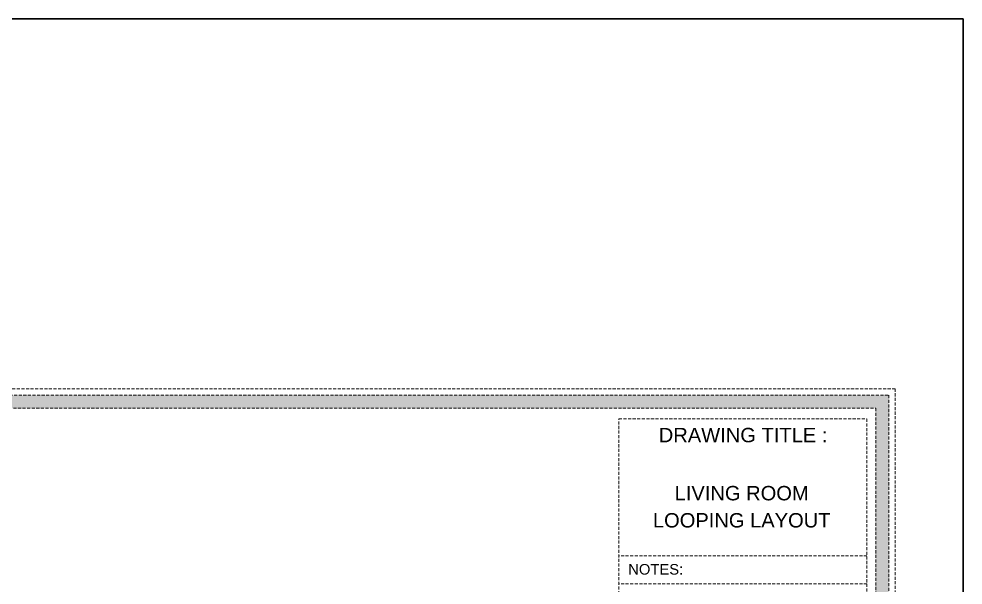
# Model space of a CAD drawing. Header units: millimetres. Extents: x 35877 to 3066687, y -650199 to -40525.
# Drawn here: x 150330.9 to 150639.9, y -180238.9 to -180053.6 of the extents above; entities that cross this region are included whole.
import ezdxf
from ezdxf.enums import TextEntityAlignment as Align

# ---------------------------------------------------------------- set-up
doc = ezdxf.new("R2010")
doc.units = ezdxf.units.MM
doc.header["$MEASUREMENT"] = 0
doc.linetypes.add('DASHEDX2', pattern=[1.5, 1, -0.5])
for name, color, linetype, lineweight in [('Dimension', 10, 'DASHEDX2', 20), ('FURNITURE', 32, 'Continuous', 9), ('NAME PLATE', 7, 'Continuous', 25)]:
    doc.layers.add(name, color=color, linetype=linetype, lineweight=lineweight)
doc.styles.add('Arial', font='arial.ttf')

msp = doc.modelspace()

# ---------------------------------------------------------------- hatches: boundary and pattern name
at = {"layer": 'Dimension', "true_color": 0xd39e00, "transparency": 33554687}
h = msp.add_hatch(color=42, dxfattribs=at)
h.paths.add_polyline_path([(150011.316, -180176.757), (150011.316, -180602.057), (150615.543, -180602.057), (150615.543, -180176.757)])
h.paths.add_polyline_path([(150015.557, -180180.998), (150611.302, -180180.998), (150611.302, -180597.817), (150015.557, -180597.817)], flags=16)

# ---------------------------------------------------------------- linework, layer by layer
at = {"layer": 'Dimension', "color": 42, "true_color": 0xd39e00, "transparency": 33554687}
for p, q in [((150608.431, -180229.35, 0.352), (150527.241, -180229.35, 0.352)), ((150608.431, -180238.497, 0.352), (150527.241, -180238.497, 0.352))]:
    msp.add_line(p, q, dxfattribs=at)
at = {"layer": 'Dimension', "color": 42, "true_color": 0xd39e00, "transparency": 33554687, "elevation": 0.352}
for points in [[(150009.196, -180174.637), (150617.663, -180174.637), (150617.663, -180604.178), (150009.196, -180604.178)], [(150011.316, -180176.757), (150615.543, -180176.757), (150615.543, -180602.057), (150011.316, -180602.057)], [(150015.557, -180180.998), (150611.302, -180180.998), (150611.302, -180597.817), (150015.557, -180597.817)], [(150527.241, -180594.327), (150527.241, -180184.488), (150608.431, -180184.488), (150608.431, -180594.327)]]:
    msp.add_lwpolyline(points, close=True, dxfattribs=at)
at = {"layer": 'FURNITURE', "color": 3, "lineweight": 30, "transparency": 33554687}
msp.add_lwpolyline([(147083.183, -180053.62), (150639.893, -180053.62), (150639.893, -180804.652), (147083.183, -180804.652)], close=True, dxfattribs=at)

# ---------------------------------------------------------------- texts
at = {"layer": 'NAME PLATE', "transparency": 33554687, "style": 'Arial'}
for s, height, p in [('DRAWING TITLE : ', 4.71019, (150568.799, -180192.157, 0.352)), ('LIVING ROOM', 4.71019, (150567.41, -180211.158, 0.352)), ('LOOPING LAYOUT', 4.71019, (150567.431, -180220.042, 0.352)), ('NOTES:', 3.4608, (150539.285, -180235.451, 0.352))]:
    msp.add_text(s, height=height, dxfattribs=at).set_placement(p, align=Align.CENTER)

doc.saveas('drawing.dxf')
